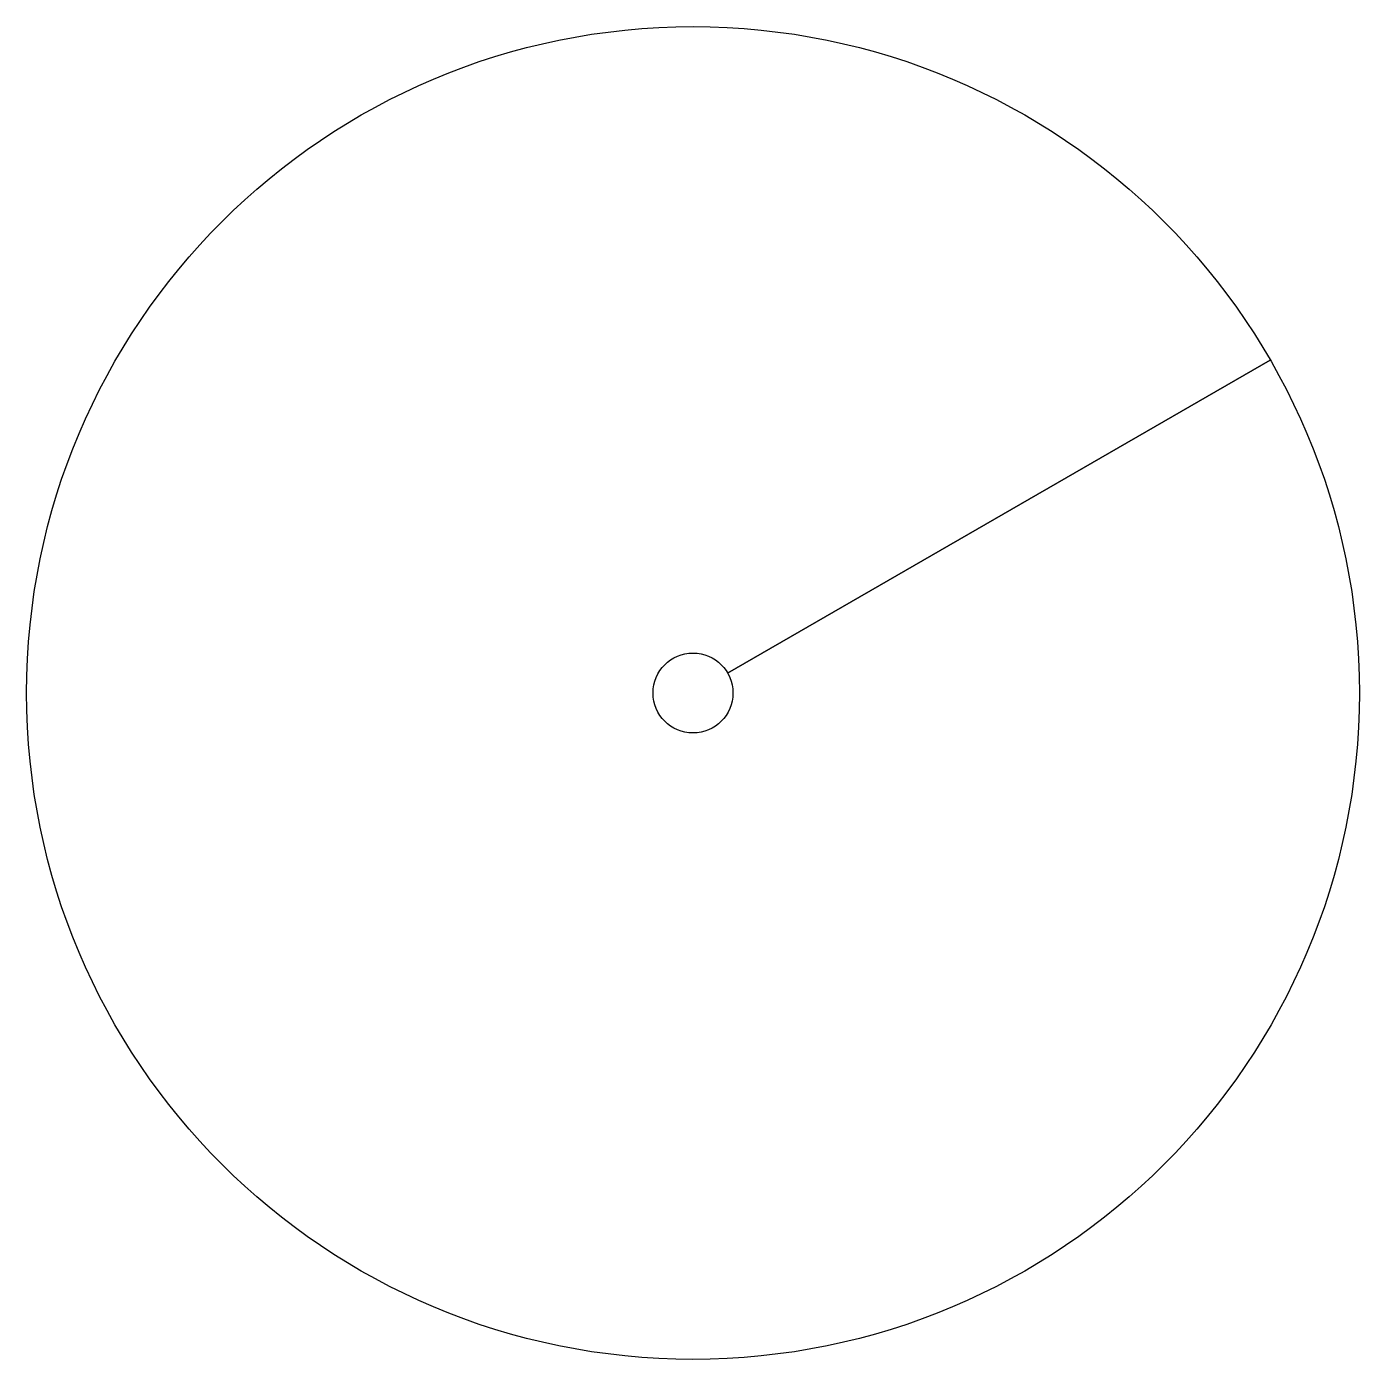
# Model space of a CAD drawing. Header units: millimetres. Extents: x -75 to 75, y -75 to 75.
import ezdxf

# ---------------------------------------------------------------- set-up
doc = ezdxf.new("R2010")
doc.units = ezdxf.units.MM
doc.layers.get('0').update_dxf_attribs({"linetype": 'CONTINUOUS'})

msp = doc.modelspace()

# ---------------------------------------------------------------- linework, layer by layer
msp.add_lwpolyline([(3.9, 2.25), (64.96, 37.48)], close=True)
for radius in [75, 4.5]:
    msp.add_circle((0, 0), radius)

doc.saveas('drawing.dxf')
